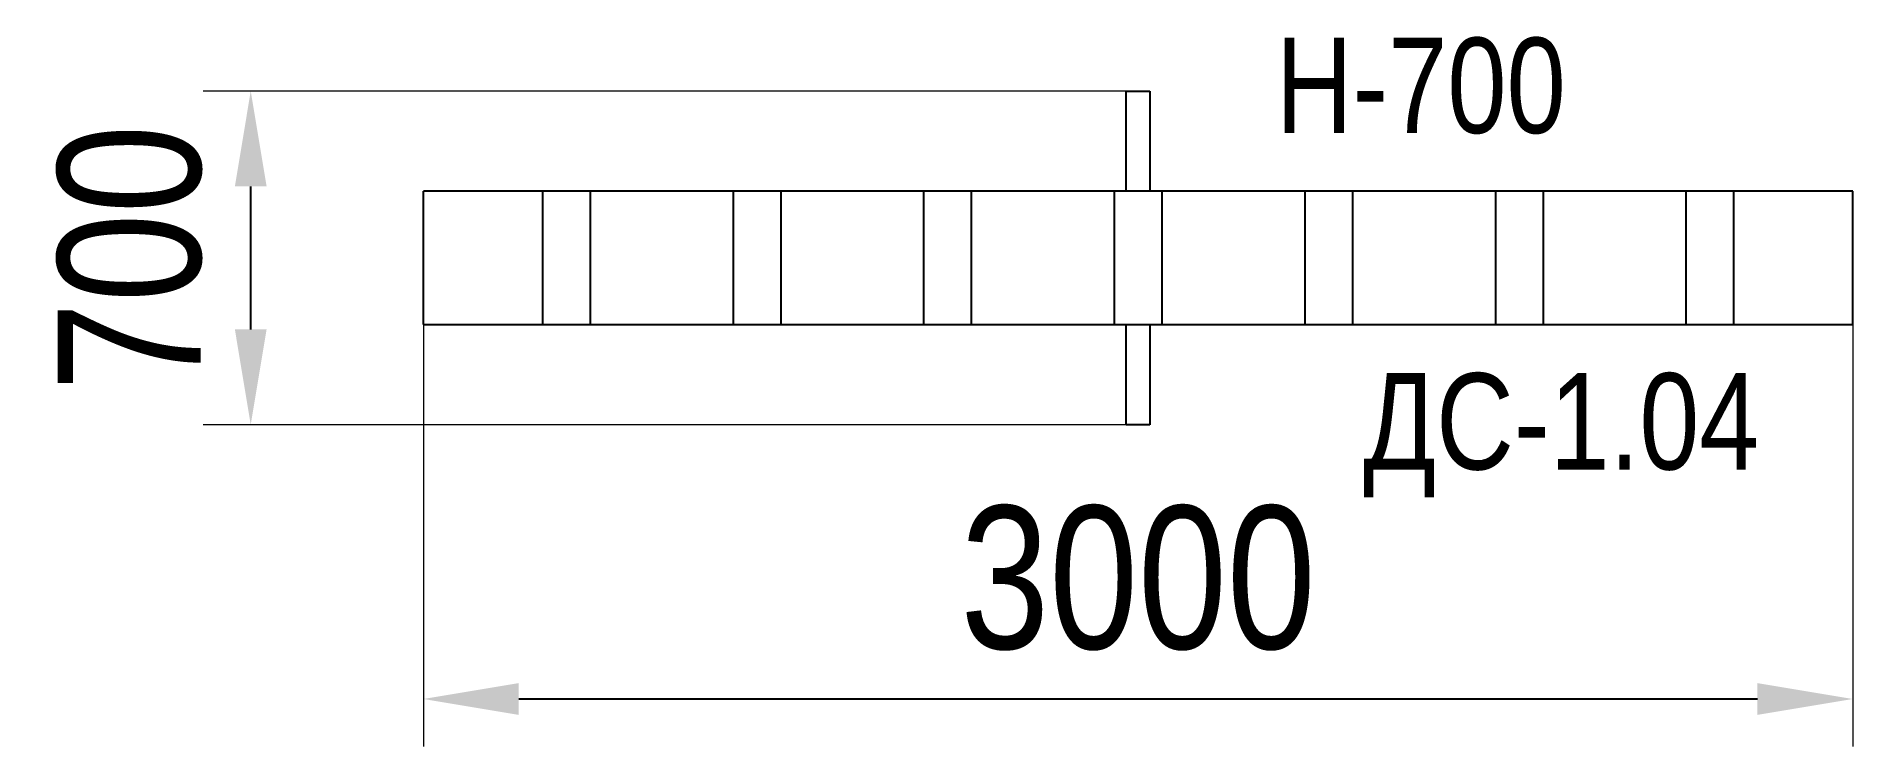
# Model space of a CAD drawing. Header units: millimetres. Extents: x -2105 to 1708, y -976 to 514.
import ezdxf

# ---------------------------------------------------------------- set-up
doc = ezdxf.new("R2010")
doc.units = ezdxf.units.MM
for name, color, linetype in [('DIKOM_АРТИКУЛ', 7, 'Continuous'), ('DIKOM_ОБЪЕКТ', 7, 'Continuous'), ('DIKOM_РАЗМЕР_ОБЪЕКТА', 7, 'Continuous')]:
    doc.layers.add(name, color=color, linetype=linetype)
doc.styles.add('style1', font='arial.ttf', dxfattribs={"width": 0.8})
doc.dimstyles.new('1-50', dxfattribs={"dimtxt": 300, "dimasz": 200, "dimexe": 100, "dimexo": 0, "dimgap": 100, "dimtad": 1, "dimdec": 0, "dimtxsty": 'style1', "dimcen": 0, "dimclrd": 7, "dimclre": 7, "dimadec": 1, "dimazin": 2, "dimtfac": 1, "dimtdec": 0, "dimtmove": 0, "dimatfit": 3, "dimfxl": 0, "dimlwd": 25, "dimlwe": 18, "dimarcsym": 0})

# ---------------------------------------------------------------- blocks, each defined once
blk = doc.blocks.new('*D37')
at = {"layer": 'Defpoints', "color": 0, "transparency": 16777216}
for p in [(-1292.2, -90.5), (1707.8, -90.5), (1707.8, -876.1)]:
    blk.add_point(p, dxfattribs=at)
at = {"layer": 'DIKOM_РАЗМЕР_ОБЪЕКТА', "color": 7, "lineweight": 18, "transparency": 16777216}
for p, q in [((-1292.2, -90.5), (-1292.2, -976.1)), ((1707.8, -90.5), (1707.8, -976.1))]:
    blk.add_line(p, q, dxfattribs=at)
at = {"layer": 'DIKOM_РАЗМЕР_ОБЪЕКТА', "color": 7, "lineweight": 25, "transparency": 16777216}
blk.add_line((-1092.2, -876.1), (1507.8, -876.1), dxfattribs=at)
at = {"layer": 'DIKOM_РАЗМЕР_ОБЪЕКТА', "color": 7, "transparency": 16777216}
for points in [[(-1092.2, -842.8), (-1092.2, -909.5), (-1292.2, -876.1)], [(1507.8, -842.8), (1507.8, -909.5), (1707.8, -876.1)]]:
    blk.add_solid(points, dxfattribs=at)
at = {"layer": 'DIKOM_РАЗМЕР_ОБЪЕКТА', "color": 0, "transparency": 16777216, "insert": (207.8, -622.9), "char_height": 300, "attachment_point": 5, "style": 'style1'}
blk.add_mtext('3000', dxfattribs=at)
blk = doc.blocks.new('*D38')
at = {"layer": 'Defpoints', "color": 0, "transparency": 16777216}
for p in [(-1654.7, 399.5), (182.8, 399.5), (182.8, -300.5)]:
    blk.add_point(p, dxfattribs=at)
at = {"layer": 'DIKOM_РАЗМЕР_ОБЪЕКТА', "color": 7, "lineweight": 18, "transparency": 16777216}
for p, q in [((182.8, 399.5), (-1754.7, 399.5)), ((182.8, -300.5), (-1754.7, -300.5))]:
    blk.add_line(p, q, dxfattribs=at)
at = {"layer": 'DIKOM_РАЗМЕР_ОБЪЕКТА', "color": 7, "lineweight": 25, "transparency": 16777216}
blk.add_line((-1654.7, -100.5), (-1654.7, 199.5), dxfattribs=at)
at = {"layer": 'DIKOM_РАЗМЕР_ОБЪЕКТА', "color": 7, "transparency": 16777216}
for points in [[(-1688, 199.5), (-1621.4, 199.5), (-1654.7, 399.5)], [(-1688, -100.5), (-1621.4, -100.5), (-1654.7, -300.5)]]:
    blk.add_solid(points, dxfattribs=at)
at = {"layer": 'DIKOM_РАЗМЕР_ОБЪЕКТА', "color": 0, "transparency": 16777216, "insert": (-1907.9, 49.5), "char_height": 300, "attachment_point": 5, "rotation": 90, "style": 'style1'}
blk.add_mtext('700', dxfattribs=at)

msp = doc.modelspace()

# ---------------------------------------------------------------- linework, layer by layer
at = {"layer": 'DIKOM_ОБЪЕКТ'}
for p, q in [((182.8, 399.5), (232.8, 399.5)), ((182.8, 189.5), (182.8, 399.5)), ((232.8, 399.5), (232.8, 189.5)), ((1707.8, 189.5), (-1292.2, 189.5)), ((-1292.2, -90.5), (-1292.2, 189.5)), ((-1042.2, 189.5), (-1042.2, -90.5)), ((-942.2, 189.5), (-942.2, -90.5)), ((-642.2, 189.5), (-642.2, -90.5)), ((-542.2, 189.5), (-542.2, -90.5)), ((-242.2, 189.5), (-242.2, -90.5)), ((-142.2, 189.5), (-142.2, -90.5)), ((157.8, 189.5), (157.8, -90.5)), ((257.8, 189.5), (257.8, -90.5)), ((557.8, 189.5), (557.8, -90.5)), ((657.8, 189.5), (657.8, -90.5)), ((957.8, 189.5), (957.8, -90.5)), ((1057.8, 189.5), (1057.8, -90.5)), ((1357.8, 189.5), (1357.8, -90.5)), ((1457.8, 189.5), (1457.8, -90.5)), ((1707.8, -90.5), (1707.8, 189.5)), ((-1292.2, -90.5), (1707.8, -90.5)), ((182.8, -300.5), (182.8, -90.5)), ((232.8, -90.5), (232.8, -300.5)), ((232.8, -300.5), (182.8, -300.5))]:
    msp.add_line(p, q, dxfattribs=at)

# ---------------------------------------------------------------- texts
at = {"layer": 'DIKOM_АРТИКУЛ', "insert": (680.4, -192.4), "char_height": 202.19, "width": 2732.336, "attachment_point": 1, "style": 'style1'}
msp.add_mtext('{\\fArial|b0|i0|c204|p34;ДС}-1.04', dxfattribs=at)
at = {"layer": 'DIKOM_РАЗМЕР_ОБЪЕКТА', "insert": (496.9, 511.4), "char_height": 200, "width": 3543.223, "attachment_point": 1, "style": 'style1'}
msp.add_mtext('H-700', dxfattribs=at)

# ---------------------------------------------------------------- dimensions: what is measured, and where the dimension line sits
at = {"layer": 'DIKOM_РАЗМЕР_ОБЪЕКТА'}
dim = msp.add_linear_dim(base=(-1654.7, 399.5), p1=(182.8, -300.5), p2=(182.8, 399.5), angle=90, dimstyle='1-50', dxfattribs=at)
dim.commit()
dim.dimension.update_dxf_attribs({"geometry": '*D38', "text_midpoint": (-1654.7, 49.5), "dimtype": 161})
dim = msp.add_linear_dim(base=(1707.8, -876.1), p1=(-1292.2, -90.5), p2=(1707.8, -90.5), dimstyle='1-50', dxfattribs=at)
dim.commit()
dim.dimension.update_dxf_attribs({"geometry": '*D37', "text_midpoint": (207.8, -876.1), "dimtype": 160})

doc.saveas('drawing.dxf')
